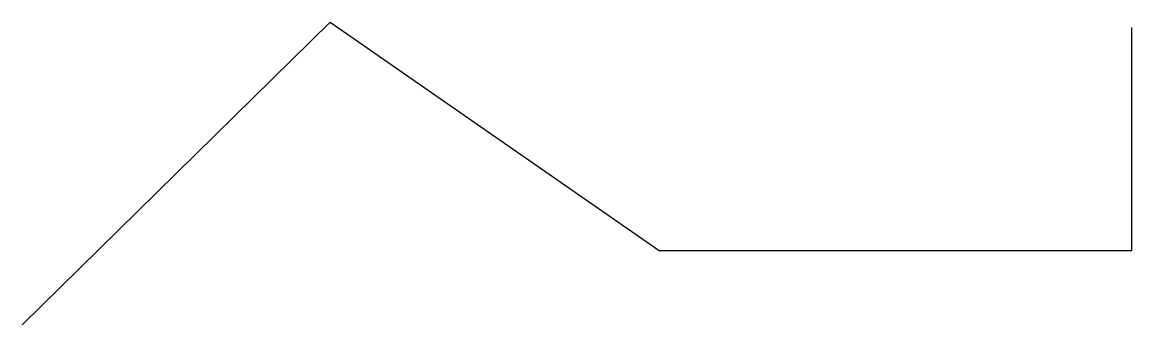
# Model space of a CAD drawing. Header units: inches. Extents: x 0 to 104, y 0 to 28.
import ezdxf

# ---------------------------------------------------------------- set-up
doc = ezdxf.new("R2010")
doc.units = ezdxf.units.IN
doc.header["$MEASUREMENT"] = 0

msp = doc.modelspace()

# ---------------------------------------------------------------- linework, layer by layer
for p, q in [((0, 0), (29, 28.5)), ((29, 28.5), (60, 7)), ((104.5, 7), (104.5, 28)), ((60, 7), (104.5, 7))]:
    msp.add_line(p, q)

doc.saveas('drawing.dxf')
